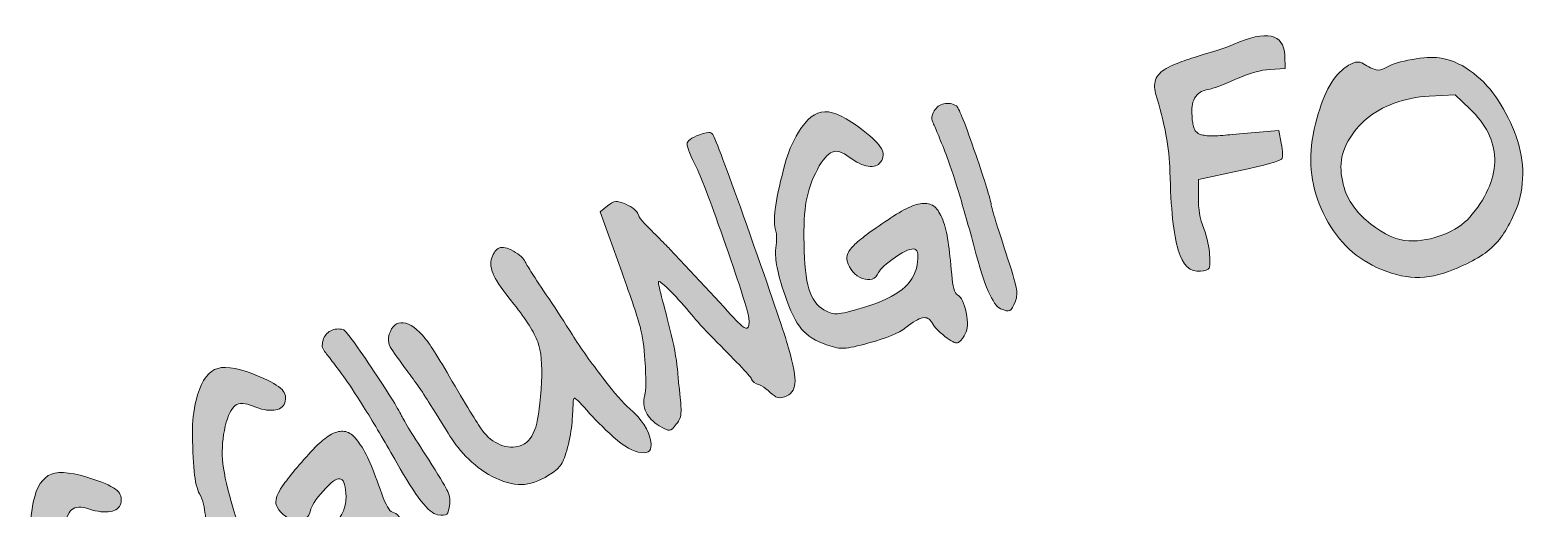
# Model space of a CAD drawing. Header units: inches. Extents: x -377 to 507, y -117 to 625.
# Drawn here: x -268.95 to -234.42, y 563.56 to 574.62 of the extents above; entities that cross this region are included whole.
import ezdxf

# ---------------------------------------------------------------- set-up
doc = ezdxf.new("R2010")
doc.units = ezdxf.units.IN
doc.header["$MEASUREMENT"] = 0
doc.layers.add('ENGRAVE', color=7, linetype='Continuous')

# ---------------------------------------------------------------- blocks, each defined once
blk = doc.blocks.new('block 263')
at = {"layer": 'ENGRAVE'}
h = blk.add_hatch(color=7, dxfattribs=at)
h.dxf.hatch_style = 2
edge = h.paths.add_edge_path()
edge.add_spline(control_points=[(-241.126, 574.285), (-240.353, 574.62), (-239.957, 574.536), (-239.937, 574.032), (-239.937, 574.032), (-239.927, 573.727), (-239.927, 573.727), (-239.927, 573.727), (-240.274, 573.703), (-240.274, 573.703), (-240.478, 573.696), (-240.745, 573.621), (-241.075, 573.478), (-241.405, 573.334), (-241.603, 573.258), (-241.67, 573.25), (-241.816, 573.233), (-241.925, 573.175), (-241.995, 573.076), (-242.066, 572.977), (-242.095, 572.846), (-242.081, 572.682), (-242.08, 572.62), (-242.077, 572.571), (-242.073, 572.534), (-242.068, 572.498), (-242.061, 572.459), (-242.05, 572.417), (-242.04, 572.376), (-242.031, 572.344), (-242.022, 572.323), (-242.014, 572.301), (-241.997, 572.278), (-241.972, 572.256), (-241.947, 572.233), (-241.924, 572.218), (-241.903, 572.209), (-241.882, 572.2), (-241.847, 572.191), (-241.797, 572.183), (-241.748, 572.174), (-241.703, 572.169), (-241.663, 572.168), (-241.623, 572.167), (-241.564, 572.169), (-241.485, 572.172), (-241.406, 572.176), (-241.331, 572.182), (-241.261, 572.19), (-241.191, 572.198), (-241.097, 572.206), (-240.978, 572.214), (-240.978, 572.214), (-240.076, 572.294), (-240.076, 572.294), (-240.076, 572.294), (-240.016, 572.003), (-240.016, 572.003), (-239.976, 571.803), (-239.974, 571.68), (-240.011, 571.633), (-240.048, 571.586), (-240.377, 571.495), (-240.998, 571.359), (-240.998, 571.359), (-241.929, 571.157), (-241.929, 571.157), (-241.929, 571.157), (-241.93, 570.731), (-241.93, 570.731), (-241.936, 570.491), (-241.896, 570.256), (-241.81, 570.025), (-241.723, 569.793), (-241.678, 569.59), (-241.674, 569.414), (-241.66, 569.245), (-241.664, 569.144), (-241.685, 569.11), (-241.707, 569.076), (-241.774, 569.052), (-241.886, 569.04), (-242.122, 569.012), (-242.293, 569.176), (-242.399, 569.529), (-242.506, 569.884), (-242.57, 570.489), (-242.59, 571.344), (-242.602, 571.883), (-242.712, 572.483), (-242.92, 573.147), (-242.959, 573.285), (-242.954, 573.403), (-242.906, 573.502), (-242.858, 573.602), (-242.765, 573.685), (-242.628, 573.753), (-242.491, 573.819), (-242.35, 573.877), (-242.205, 573.925), (-242.06, 573.973), (-241.879, 574.03), (-241.662, 574.095), (-241.446, 574.16), (-241.267, 574.223), (-241.126, 574.285)], knot_values=[0, 0, 0, 0, 1, 1, 1, 2, 2, 2, 3, 3, 3, 4, 4, 4, 5, 5, 5, 6, 6, 6, 7, 7, 7, 8, 8, 8, 9, 9, 9, 10, 10, 10, 11, 11, 11, 12, 12, 12, 13, 13, 13, 14, 14, 14, 15, 15, 15, 16, 16, 16, 17, 17, 17, 18, 18, 18, 19, 19, 19, 20, 20, 20, 21, 21, 21, 22, 22, 22, 23, 23, 23, 24, 24, 24, 25, 25, 25, 26, 26, 26, 27, 27, 27, 28, 28, 28, 29, 29, 29, 30, 30, 30, 31, 31, 31, 32, 32, 32, 33, 33, 33, 34, 34, 34, 35, 35, 35, 35], degree=3, periodic=1)
h = blk.add_hatch(color=7, dxfattribs=at)
h.dxf.hatch_style = 2
edge = h.paths.add_edge_path()
edge.add_spline(control_points=[(-237.579, 573.756), (-237.446, 573.829), (-237.251, 573.889), (-236.993, 573.936), (-236.735, 573.983), (-236.526, 573.995), (-236.367, 573.973), (-236.129, 573.943), (-235.893, 573.846), (-235.661, 573.683), (-235.429, 573.52), (-235.227, 573.316), (-235.056, 573.071), (-234.886, 572.827), (-234.743, 572.557), (-234.626, 572.262), (-234.51, 571.967), (-234.447, 571.676), (-234.435, 571.388), (-234.424, 571.1), (-234.461, 570.828), (-234.548, 570.57), (-234.706, 570.157), (-234.885, 569.85), (-235.083, 569.647), (-235.282, 569.444), (-235.598, 569.255), (-236.031, 569.08), (-236.342, 568.949), (-236.638, 568.888), (-236.918, 568.897), (-237.198, 568.906), (-237.496, 568.983), (-237.813, 569.129), (-238.353, 569.379), (-238.764, 569.795), (-239.043, 570.377), (-239.323, 570.96), (-239.402, 571.563), (-239.28, 572.19), (-239.138, 572.901), (-238.931, 573.387), (-238.659, 573.646), (-238.544, 573.752), (-238.444, 573.821), (-238.358, 573.852), (-238.271, 573.884), (-238.204, 573.885), (-238.154, 573.856), (-238.105, 573.827), (-238.052, 573.797), (-237.994, 573.765), (-237.937, 573.734), (-237.879, 573.71), (-237.822, 573.696), (-237.765, 573.681), (-237.684, 573.701), (-237.579, 573.756)], knot_values=[0, 0, 0, 0, 1, 1, 1, 2, 2, 2, 3, 3, 3, 4, 4, 4, 5, 5, 5, 6, 6, 6, 7, 7, 7, 8, 8, 8, 9, 9, 9, 10, 10, 10, 11, 11, 11, 12, 12, 12, 13, 13, 13, 14, 14, 14, 15, 15, 15, 16, 16, 16, 17, 17, 17, 18, 18, 18, 19, 19, 19, 19], degree=3, periodic=1)
edge = h.paths.add_edge_path()
edge.add_spline(control_points=[(-235.66, 572.797), (-235.66, 572.797), (-235.994, 573.115), (-235.994, 573.115), (-235.994, 573.115), (-236.595, 573.091), (-236.595, 573.091), (-236.883, 573.074), (-237.153, 573.019), (-237.406, 572.924), (-237.66, 572.829), (-237.872, 572.71), (-238.044, 572.564), (-238.217, 572.419), (-238.358, 572.25), (-238.469, 572.056), (-238.58, 571.862), (-238.636, 571.661), (-238.636, 571.452), (-238.637, 571.243), (-238.593, 571.03), (-238.506, 570.813), (-238.37, 570.519), (-238.147, 570.264), (-237.836, 570.048), (-237.525, 569.831), (-237.234, 569.728), (-236.964, 569.739), (-236.693, 569.749), (-236.433, 569.81), (-236.183, 569.921), (-235.933, 570.033), (-235.738, 570.179), (-235.599, 570.36), (-235.243, 570.797), (-235.07, 571.225), (-235.081, 571.642), (-235.092, 572.06), (-235.285, 572.445), (-235.66, 572.797)], knot_values=[0, 0, 0, 0, 1, 1, 1, 2, 2, 2, 3, 3, 3, 4, 4, 4, 5, 5, 5, 6, 6, 6, 7, 7, 7, 8, 8, 8, 9, 9, 9, 10, 10, 10, 11, 11, 11, 12, 12, 12, 13, 13, 13, 13], degree=3, periodic=1)
h = blk.add_hatch(color=7, dxfattribs=at)
h.dxf.hatch_style = 2
edge = h.paths.add_edge_path()
edge.add_spline(control_points=[(-248.039, 572.746), (-247.989, 572.833), (-247.915, 572.888), (-247.816, 572.91), (-247.716, 572.933), (-247.62, 572.917), (-247.527, 572.863), (-247.481, 572.838), (-247.345, 572.503), (-247.12, 571.857), (-246.896, 571.21), (-246.764, 570.791), (-246.726, 570.597), (-246.7, 570.457), (-246.585, 570.081), (-246.382, 569.468), (-246.25, 569.063), (-246.171, 568.799), (-246.146, 568.675), (-246.12, 568.551), (-246.126, 568.441), (-246.162, 568.346), (-246.21, 568.225), (-246.253, 568.154), (-246.292, 568.134), (-246.331, 568.113), (-246.402, 568.126), (-246.505, 568.172), (-246.685, 568.253), (-246.887, 568.719), (-247.109, 569.572), (-247.237, 570.058), (-247.361, 570.494), (-247.48, 570.881), (-247.6, 571.267), (-247.696, 571.554), (-247.767, 571.741), (-247.838, 571.927), (-247.902, 572.086), (-247.958, 572.218), (-248.014, 572.35), (-248.052, 572.44), (-248.071, 572.487), (-248.091, 572.535), (-248.099, 572.575), (-248.094, 572.608), (-248.09, 572.641), (-248.072, 572.687), (-248.039, 572.746)], knot_values=[0, 0, 0, 0, 1, 1, 1, 2, 2, 2, 3, 3, 3, 4, 4, 4, 5, 5, 5, 6, 6, 6, 7, 7, 7, 8, 8, 8, 9, 9, 9, 10, 10, 10, 11, 11, 11, 12, 12, 12, 13, 13, 13, 14, 14, 14, 15, 15, 15, 16, 16, 16, 16], degree=3, periodic=1)
h = blk.add_hatch(color=7, dxfattribs=at)
h.dxf.hatch_style = 2
edge = h.paths.add_edge_path()
edge.add_spline(control_points=[(-251.177, 572.255), (-250.988, 572.565), (-250.786, 572.724), (-250.571, 572.729), (-250.355, 572.733), (-250.06, 572.588), (-249.684, 572.295), (-249.46, 572.123), (-249.319, 571.984), (-249.26, 571.878), (-249.201, 571.771), (-249.206, 571.667), (-249.278, 571.565), (-249.336, 571.479), (-249.432, 571.445), (-249.566, 571.466), (-249.701, 571.487), (-249.847, 571.558), (-250.004, 571.678), (-250.161, 571.798), (-250.292, 571.838), (-250.397, 571.796), (-250.503, 571.754), (-250.618, 571.62), (-250.742, 571.392), (-250.868, 571.152), (-250.953, 570.908), (-250.998, 570.661), (-251.043, 570.414), (-251.061, 570.083), (-251.05, 569.67), (-251.044, 569.209), (-251.006, 568.862), (-250.935, 568.63), (-250.864, 568.397), (-250.749, 568.236), (-250.588, 568.146), (-250.47, 568.08), (-250.365, 568.05), (-250.273, 568.055), (-250.18, 568.06), (-249.98, 568.109), (-249.672, 568.201), (-249.267, 568.326), (-248.969, 568.466), (-248.778, 568.619), (-248.586, 568.772), (-248.472, 568.962), (-248.436, 569.189), (-248.396, 569.4), (-248.413, 569.52), (-248.489, 569.549), (-248.564, 569.577), (-248.712, 569.516), (-248.934, 569.366), (-249.156, 569.216), (-249.287, 569.097), (-249.327, 569.01), (-249.4, 568.855), (-249.526, 568.809), (-249.702, 568.874), (-249.878, 568.939), (-249.995, 569.075), (-250.053, 569.281), (-250.082, 569.384), (-250.031, 569.503), (-249.898, 569.637), (-249.766, 569.771), (-249.502, 569.969), (-249.107, 570.232), (-248.924, 570.354), (-248.768, 570.446), (-248.639, 570.509), (-248.51, 570.571), (-248.392, 570.604), (-248.284, 570.608), (-248.177, 570.612), (-248.09, 570.584), (-248.024, 570.527), (-247.958, 570.469), (-247.898, 570.37), (-247.844, 570.23), (-247.79, 570.09), (-247.748, 569.919), (-247.719, 569.72), (-247.689, 569.52), (-247.661, 569.269), (-247.635, 568.965), (-247.616, 568.689), (-247.572, 568.532), (-247.502, 568.492), (-247.412, 568.442), (-247.344, 568.305), (-247.3, 568.083), (-247.255, 567.861), (-247.262, 567.698), (-247.321, 567.594), (-247.391, 567.468), (-247.451, 567.399), (-247.5, 567.385), (-247.549, 567.371), (-247.646, 567.421), (-247.792, 567.532), (-247.937, 567.644), (-248.035, 567.748), (-248.086, 567.845), (-248.142, 567.941), (-248.216, 567.981), (-248.308, 567.963), (-248.4, 567.946), (-248.53, 567.87), (-248.697, 567.736), (-248.855, 567.609), (-249.139, 567.491), (-249.548, 567.383), (-249.82, 567.307), (-250.009, 567.266), (-250.116, 567.259), (-250.222, 567.253), (-250.354, 567.277), (-250.51, 567.333), (-250.776, 567.423), (-250.974, 567.546), (-251.106, 567.703), (-251.238, 567.859), (-251.368, 568.125), (-251.496, 568.499), (-251.581, 568.739), (-251.64, 568.949), (-251.672, 569.127), (-251.705, 569.305), (-251.716, 569.435), (-251.707, 569.517), (-251.697, 569.599), (-251.69, 569.684), (-251.686, 569.773), (-251.682, 569.863), (-251.691, 569.948), (-251.714, 570.029), (-251.775, 570.247), (-251.699, 570.749), (-251.485, 571.535), (-251.431, 571.762), (-251.328, 572.001), (-251.177, 572.255)], knot_values=[0, 0, 0, 0, 1, 1, 1, 2, 2, 2, 3, 3, 3, 4, 4, 4, 5, 5, 5, 6, 6, 6, 7, 7, 7, 8, 8, 8, 9, 9, 9, 10, 10, 10, 11, 11, 11, 12, 12, 12, 13, 13, 13, 14, 14, 14, 15, 15, 15, 16, 16, 16, 17, 17, 17, 18, 18, 18, 19, 19, 19, 20, 20, 20, 21, 21, 21, 22, 22, 22, 23, 23, 23, 24, 24, 24, 25, 25, 25, 26, 26, 26, 27, 27, 27, 28, 28, 28, 29, 29, 29, 30, 30, 30, 31, 31, 31, 32, 32, 32, 33, 33, 33, 34, 34, 34, 35, 35, 35, 36, 36, 36, 37, 37, 37, 38, 38, 38, 39, 39, 39, 40, 40, 40, 41, 41, 41, 42, 42, 42, 43, 43, 43, 44, 44, 44, 45, 45, 45, 46, 46, 46, 47, 47, 47, 48, 48, 48, 48], degree=3, periodic=1)
h = blk.add_hatch(color=7, dxfattribs=at)
h.dxf.hatch_style = 2
edge = h.paths.add_edge_path()
edge.add_spline(control_points=[(-253.753, 571.978), (-253.753, 572.053), (-253.658, 572.125), (-253.466, 572.194), (-253.339, 572.24), (-253.256, 572.258), (-253.216, 572.248), (-253.176, 572.238), (-253.14, 572.188), (-253.108, 572.098), (-252.96, 571.738), (-252.662, 570.921), (-252.214, 569.649), (-251.767, 568.376), (-251.5, 567.587), (-251.413, 567.282), (-251.296, 566.874), (-251.245, 566.594), (-251.259, 566.442), (-251.273, 566.29), (-251.354, 566.187), (-251.503, 566.133), (-251.582, 566.105), (-251.649, 566.106), (-251.702, 566.139), (-251.756, 566.169), (-251.815, 566.217), (-251.88, 566.281), (-251.945, 566.344), (-252.012, 566.388), (-252.08, 566.411), (-252.183, 566.446), (-252.244, 566.49), (-252.263, 566.544), (-252.28, 566.591), (-252.374, 566.701), (-252.544, 566.873), (-252.714, 567.046), (-252.914, 567.249), (-253.142, 567.482), (-253.37, 567.714), (-253.539, 567.9), (-253.65, 568.04), (-253.808, 568.23), (-253.968, 568.406), (-254.129, 568.57), (-254.29, 568.734), (-254.384, 568.811), (-254.411, 568.801), (-254.426, 568.796), (-254.403, 568.677), (-254.342, 568.448), (-254.28, 568.219), (-254.206, 567.927), (-254.12, 567.574), (-254.035, 567.221), (-253.984, 566.923), (-253.97, 566.683), (-253.96, 566.573), (-253.947, 566.447), (-253.932, 566.305), (-253.917, 566.163), (-253.907, 566.064), (-253.9, 566.006), (-253.895, 565.948), (-253.892, 565.883), (-253.893, 565.81), (-253.894, 565.738), (-253.903, 565.681), (-253.921, 565.639), (-253.939, 565.596), (-253.966, 565.551), (-254.002, 565.501), (-254.071, 565.41), (-254.125, 565.364), (-254.163, 565.362), (-254.202, 565.36), (-254.279, 565.395), (-254.395, 565.467), (-254.54, 565.553), (-254.642, 565.657), (-254.701, 565.78), (-254.761, 565.902), (-254.772, 566.03), (-254.736, 566.163), (-254.702, 566.283), (-254.699, 566.558), (-254.727, 566.985), (-254.743, 567.279), (-254.781, 567.538), (-254.84, 567.759), (-254.899, 567.981), (-255.041, 568.402), (-255.265, 569.024), (-255.265, 569.024), (-255.766, 570.41), (-255.766, 570.41), (-255.766, 570.41), (-255.592, 570.553), (-255.592, 570.553), (-255.519, 570.615), (-255.456, 570.649), (-255.403, 570.653), (-255.351, 570.656), (-255.274, 570.635), (-255.173, 570.587), (-255.01, 570.52), (-254.912, 570.439), (-254.877, 570.343), (-254.858, 570.29), (-254.812, 570.224), (-254.739, 570.146), (-254.665, 570.067), (-254.566, 569.965), (-254.439, 569.84), (-254.313, 569.714), (-254.217, 569.618), (-254.151, 569.552), (-254.151, 569.552), (-253.111, 568.443), (-253.111, 568.443), (-252.81, 568.107), (-252.618, 567.9), (-252.535, 567.822), (-252.453, 567.744), (-252.396, 567.71), (-252.364, 567.722), (-252.322, 567.737), (-252.309, 567.817), (-252.325, 567.961), (-252.353, 568.137), (-252.53, 568.696), (-252.858, 569.637), (-253.186, 570.578), (-253.41, 571.173), (-253.53, 571.424), (-253.679, 571.718), (-253.753, 571.903), (-253.753, 571.978)], knot_values=[0, 0, 0, 0, 1, 1, 1, 2, 2, 2, 3, 3, 3, 4, 4, 4, 5, 5, 5, 6, 6, 6, 7, 7, 7, 8, 8, 8, 9, 9, 9, 10, 10, 10, 11, 11, 11, 12, 12, 12, 13, 13, 13, 14, 14, 14, 15, 15, 15, 16, 16, 16, 17, 17, 17, 18, 18, 18, 19, 19, 19, 20, 20, 20, 21, 21, 21, 22, 22, 22, 23, 23, 23, 24, 24, 24, 25, 25, 25, 26, 26, 26, 27, 27, 27, 28, 28, 28, 29, 29, 29, 30, 30, 30, 31, 31, 31, 32, 32, 32, 33, 33, 33, 34, 34, 34, 35, 35, 35, 36, 36, 36, 37, 37, 37, 38, 38, 38, 39, 39, 39, 40, 40, 40, 41, 41, 41, 42, 42, 42, 43, 43, 43, 44, 44, 44, 45, 45, 45, 46, 46, 46, 46], degree=3, periodic=1)
h = blk.add_hatch(color=7, dxfattribs=at)
h.dxf.hatch_style = 2
edge = h.paths.add_edge_path()
edge.add_spline(control_points=[(-258.27, 569.35), (-258.23, 569.467), (-258.171, 569.543), (-258.094, 569.578), (-258.022, 569.61), (-257.914, 569.586), (-257.769, 569.507), (-257.624, 569.426), (-257.532, 569.343), (-257.493, 569.255), (-257.47, 569.204), (-257.417, 569.116), (-257.336, 568.991), (-257.255, 568.867), (-257.124, 568.669), (-256.943, 568.398), (-256.761, 568.127), (-256.582, 567.851), (-256.406, 567.572), (-256.209, 567.259), (-255.973, 566.926), (-255.699, 566.573), (-255.425, 566.219), (-255.221, 565.983), (-255.086, 565.865), (-254.795, 565.618), (-254.631, 565.364), (-254.593, 565.102), (-254.56, 564.906), (-254.633, 564.821), (-254.811, 564.846), (-254.995, 564.868), (-255.209, 564.988), (-255.453, 565.206), (-255.697, 565.424), (-255.904, 565.631), (-256.073, 565.827), (-256.242, 566.023), (-256.34, 566.115), (-256.365, 566.104), (-256.381, 566.097), (-256.388, 566.059), (-256.388, 565.991), (-256.389, 565.923), (-256.395, 565.799), (-256.407, 565.62), (-256.419, 565.441), (-256.449, 565.248), (-256.498, 565.04), (-256.549, 564.838), (-256.598, 564.693), (-256.645, 564.607), (-256.693, 564.52), (-256.767, 564.445), (-256.868, 564.38), (-257.099, 564.22), (-257.313, 564.131), (-257.51, 564.113), (-257.706, 564.096), (-257.928, 564.143), (-258.177, 564.253), (-258.407, 564.366), (-258.614, 564.512), (-258.798, 564.693), (-258.982, 564.873), (-259.128, 565.051), (-259.236, 565.229), (-259.344, 565.406), (-259.496, 565.65), (-259.692, 565.961), (-259.888, 566.272), (-260.078, 566.547), (-260.26, 566.786), (-260.477, 567.072), (-260.601, 567.252), (-260.634, 567.324), (-260.666, 567.396), (-260.668, 567.482), (-260.639, 567.582), (-260.578, 567.776), (-260.47, 567.865), (-260.314, 567.849), (-260.158, 567.833), (-259.988, 567.711), (-259.805, 567.485), (-259.696, 567.354), (-259.467, 566.987), (-259.117, 566.384), (-258.766, 565.78), (-258.544, 565.422), (-258.45, 565.31), (-258.319, 565.158), (-258.173, 565.057), (-258.011, 565.007), (-257.849, 564.956), (-257.698, 564.962), (-257.559, 565.025), (-257.42, 565.088), (-257.318, 565.225), (-257.253, 565.438), (-257.188, 565.65), (-257.144, 565.996), (-257.12, 566.478), (-257.097, 566.879), (-257.126, 567.19), (-257.207, 567.409), (-257.288, 567.63), (-257.472, 567.921), (-257.758, 568.28), (-257.994, 568.57), (-258.149, 568.791), (-258.221, 568.944), (-258.294, 569.097), (-258.309, 569.232), (-258.27, 569.35)], knot_values=[0, 0, 0, 0, 1, 1, 1, 2, 2, 2, 3, 3, 3, 4, 4, 4, 5, 5, 5, 6, 6, 6, 7, 7, 7, 8, 8, 8, 9, 9, 9, 10, 10, 10, 11, 11, 11, 12, 12, 12, 13, 13, 13, 14, 14, 14, 15, 15, 15, 16, 16, 16, 17, 17, 17, 18, 18, 18, 19, 19, 19, 20, 20, 20, 21, 21, 21, 22, 22, 22, 23, 23, 23, 24, 24, 24, 25, 25, 25, 26, 26, 26, 27, 27, 27, 28, 28, 28, 29, 29, 29, 30, 30, 30, 31, 31, 31, 32, 32, 32, 33, 33, 33, 34, 34, 34, 35, 35, 35, 36, 36, 36, 37, 37, 37, 38, 38, 38, 38], degree=3, periodic=1)
h = blk.add_hatch(color=7, dxfattribs=at)
h.dxf.hatch_style = 2
edge = h.paths.add_edge_path()
edge.add_spline(control_points=[(-262.168, 567.447), (-262.141, 567.543), (-262.083, 567.615), (-261.993, 567.662), (-261.903, 567.708), (-261.806, 567.717), (-261.702, 567.689), (-261.651, 567.676), (-261.436, 567.387), (-261.054, 566.819), (-260.673, 566.25), (-260.44, 565.877), (-260.353, 565.699), (-260.293, 565.571), (-260.087, 565.236), (-259.735, 564.694), (-259.505, 564.337), (-259.362, 564.101), (-259.306, 563.986), (-259.25, 563.873), (-259.228, 563.765), (-259.239, 563.664), (-259.254, 563.534), (-259.278, 563.456), (-259.311, 563.426), (-259.343, 563.396), (-259.415, 563.391), (-259.526, 563.41), (-259.721, 563.442), (-260.034, 563.842), (-260.465, 564.611), (-260.712, 565.048), (-260.942, 565.439), (-261.155, 565.783), (-261.369, 566.127), (-261.534, 566.38), (-261.65, 566.542), (-261.766, 566.704), (-261.868, 566.842), (-261.956, 566.956), (-262.043, 567.069), (-262.103, 567.147), (-262.134, 567.188), (-262.165, 567.229), (-262.182, 567.266), (-262.187, 567.299), (-262.191, 567.331), (-262.185, 567.381), (-262.168, 567.447)], knot_values=[0, 0, 0, 0, 1, 1, 1, 2, 2, 2, 3, 3, 3, 4, 4, 4, 5, 5, 5, 6, 6, 6, 7, 7, 7, 8, 8, 8, 9, 9, 9, 10, 10, 10, 11, 11, 11, 12, 12, 12, 13, 13, 13, 14, 14, 14, 15, 15, 15, 16, 16, 16, 16], degree=3, periodic=1)
h = blk.add_hatch(color=7, dxfattribs=at)
h.dxf.hatch_style = 2
edge = h.paths.add_edge_path()
edge.add_spline(control_points=[(-265.069, 566.184), (-264.965, 566.532), (-264.809, 566.736), (-264.602, 566.795), (-264.394, 566.854), (-264.072, 566.789), (-263.635, 566.6), (-263.375, 566.49), (-263.203, 566.392), (-263.118, 566.303), (-263.034, 566.215), (-263.014, 566.112), (-263.057, 565.996), (-263.091, 565.898), (-263.176, 565.841), (-263.311, 565.828), (-263.447, 565.814), (-263.606, 565.845), (-263.788, 565.922), (-263.97, 565.998), (-264.107, 566.004), (-264.199, 565.937), (-264.291, 565.87), (-264.368, 565.711), (-264.43, 565.459), (-264.491, 565.194), (-264.512, 564.937), (-264.493, 564.686), (-264.474, 564.436), (-264.408, 564.112), (-264.294, 563.715), (-264.171, 563.27), (-264.046, 562.944), (-263.919, 562.737), (-263.792, 562.531), (-263.639, 562.404), (-263.462, 562.357), (-263.331, 562.323), (-263.221, 562.32), (-263.133, 562.348), (-263.045, 562.377), (-262.864, 562.475), (-262.589, 562.642), (-262.229, 562.865), (-261.975, 563.075), (-261.829, 563.272), (-261.682, 563.468), (-261.62, 563.681), (-261.643, 563.91), (-261.656, 564.124), (-261.704, 564.236), (-261.784, 564.244), (-261.864, 564.253), (-261.993, 564.157), (-262.169, 563.956), (-262.346, 563.754), (-262.442, 563.606), (-262.459, 563.512), (-262.491, 563.343), (-262.601, 563.267), (-262.788, 563.286), (-262.975, 563.304), (-263.123, 563.405), (-263.231, 563.59), (-263.285, 563.683), (-263.265, 563.811), (-263.17, 563.974), (-263.076, 564.137), (-262.871, 564.395), (-262.555, 564.75), (-262.408, 564.914), (-262.281, 565.042), (-262.172, 565.135), (-262.063, 565.228), (-261.957, 565.291), (-261.854, 565.321), (-261.751, 565.352), (-261.66, 565.347), (-261.582, 565.309), (-261.503, 565.269), (-261.42, 565.189), (-261.333, 565.066), (-261.245, 564.945), (-261.162, 564.79), (-261.083, 564.604), (-261.003, 564.419), (-260.913, 564.182), (-260.811, 563.896), (-260.723, 563.633), (-260.64, 563.492), (-260.563, 563.472), (-260.463, 563.445), (-260.363, 563.33), (-260.264, 563.127), (-260.164, 562.923), (-260.13, 562.764), (-260.161, 562.648), (-260.197, 562.509), (-260.237, 562.427), (-260.281, 562.401), (-260.325, 562.376), (-260.431, 562.398), (-260.6, 562.469), (-260.77, 562.54), (-260.891, 562.617), (-260.964, 562.698), (-261.043, 562.776), (-261.124, 562.796), (-261.209, 562.756), (-261.294, 562.717), (-261.4, 562.611), (-261.528, 562.438), (-261.649, 562.275), (-261.894, 562.09), (-262.262, 561.881), (-262.506, 561.739), (-262.679, 561.651), (-262.78, 561.618), (-262.882, 561.585), (-263.015, 561.576), (-263.18, 561.59), (-263.46, 561.61), (-263.683, 561.679), (-263.85, 561.797), (-264.017, 561.916), (-264.21, 562.139), (-264.429, 562.469), (-264.572, 562.68), (-264.681, 562.868), (-264.758, 563.032), (-264.834, 563.196), (-264.878, 563.32), (-264.89, 563.401), (-264.902, 563.483), (-264.916, 563.567), (-264.935, 563.655), (-264.953, 563.742), (-264.984, 563.822), (-265.026, 563.895), (-265.14, 564.09), (-265.193, 564.595), (-265.185, 565.41), (-265.19, 565.642), (-265.151, 565.9), (-265.069, 566.184)], knot_values=[0, 0, 0, 0, 1, 1, 1, 2, 2, 2, 3, 3, 3, 4, 4, 4, 5, 5, 5, 6, 6, 6, 7, 7, 7, 8, 8, 8, 9, 9, 9, 10, 10, 10, 11, 11, 11, 12, 12, 12, 13, 13, 13, 14, 14, 14, 15, 15, 15, 16, 16, 16, 17, 17, 17, 18, 18, 18, 19, 19, 19, 20, 20, 20, 21, 21, 21, 22, 22, 22, 23, 23, 23, 24, 24, 24, 25, 25, 25, 26, 26, 26, 27, 27, 27, 28, 28, 28, 29, 29, 29, 30, 30, 30, 31, 31, 31, 32, 32, 32, 33, 33, 33, 34, 34, 34, 35, 35, 35, 36, 36, 36, 37, 37, 37, 38, 38, 38, 39, 39, 39, 40, 40, 40, 41, 41, 41, 42, 42, 42, 43, 43, 43, 44, 44, 44, 45, 45, 45, 46, 46, 46, 47, 47, 47, 48, 48, 48, 48], degree=3, periodic=1)
h = blk.add_hatch(color=7, dxfattribs=at)
h.dxf.hatch_style = 2
edge = h.paths.add_edge_path()
edge.add_spline(control_points=[(-268.868, 563.704), (-268.792, 564.059), (-268.652, 564.274), (-268.45, 564.349), (-268.248, 564.423), (-267.922, 564.384), (-267.471, 564.228), (-267.203, 564.14), (-267.024, 564.054), (-266.933, 563.973), (-266.843, 563.891), (-266.814, 563.79), (-266.848, 563.671), (-266.875, 563.571), (-266.955, 563.508), (-267.089, 563.484), (-267.223, 563.46), (-267.384, 563.478), (-267.572, 563.541), (-267.759, 563.604), (-267.896, 563.598), (-267.982, 563.525), (-268.069, 563.451), (-268.133, 563.286), (-268.176, 563.031), (-268.216, 562.762), (-268.217, 562.504), (-268.179, 562.255), (-268.141, 562.007), (-268.05, 561.689), (-267.905, 561.302), (-267.749, 560.868), (-267.599, 560.553), (-267.457, 560.356), (-267.314, 560.159), (-267.152, 560.045), (-266.971, 560.012), (-266.838, 559.988), (-266.728, 559.994), (-266.643, 560.029), (-266.557, 560.064), (-266.384, 560.175), (-266.123, 560.363), (-265.781, 560.614), (-265.545, 560.842), (-265.414, 561.05), (-265.283, 561.257), (-265.237, 561.474), (-265.277, 561.7), (-265.307, 561.913), (-265.363, 562.02), (-265.444, 562.023), (-265.525, 562.025), (-265.645, 561.92), (-265.806, 561.705), (-265.967, 561.491), (-266.051, 561.336), (-266.061, 561.24), (-266.08, 561.069), (-266.183, 560.985), (-266.371, 560.99), (-266.559, 560.993), (-266.714, 561.083), (-266.836, 561.26), (-266.897, 561.348), (-266.887, 561.476), (-266.805, 561.646), (-266.724, 561.816), (-266.539, 562.09), (-266.251, 562.468), (-266.118, 562.642), (-266.001, 562.78), (-265.899, 562.881), (-265.798, 562.982), (-265.697, 563.052), (-265.597, 563.091), (-265.496, 563.129), (-265.406, 563.132), (-265.324, 563.099), (-265.243, 563.066), (-265.154, 562.992), (-265.057, 562.878), (-264.961, 562.763), (-264.865, 562.615), (-264.772, 562.436), (-264.679, 562.257), (-264.571, 562.028), (-264.447, 561.75), (-264.339, 561.495), (-264.246, 561.361), (-264.167, 561.347), (-264.065, 561.328), (-263.957, 561.221), (-263.842, 561.026), (-263.727, 560.83), (-263.681, 560.674), (-263.702, 560.556), (-263.728, 560.415), (-263.762, 560.33), (-263.803, 560.301), (-263.845, 560.272), (-263.953, 560.286), (-264.127, 560.344), (-264.301, 560.402), (-264.428, 560.469), (-264.508, 560.544), (-264.592, 560.617), (-264.675, 560.63), (-264.756, 560.583), (-264.838, 560.537), (-264.935, 560.424), (-265.049, 560.241), (-265.158, 560.07), (-265.387, 559.867), (-265.738, 559.63), (-265.971, 559.469), (-266.136, 559.368), (-266.235, 559.328), (-266.333, 559.287), (-266.466, 559.267), (-266.632, 559.269), (-266.912, 559.267), (-267.14, 559.319), (-267.315, 559.424), (-267.491, 559.529), (-267.701, 559.737), (-267.944, 560.049), (-268.103, 560.249), (-268.227, 560.427), (-268.315, 560.585), (-268.404, 560.743), (-268.458, 560.863), (-268.476, 560.943), (-268.494, 561.023), (-268.515, 561.106), (-268.54, 561.192), (-268.565, 561.278), (-268.601, 561.355), (-268.65, 561.425), (-268.778, 561.611), (-268.87, 562.11), (-268.925, 562.923), (-268.948, 563.154), (-268.929, 563.415), (-268.868, 563.704)], knot_values=[0, 0, 0, 0, 1, 1, 1, 2, 2, 2, 3, 3, 3, 4, 4, 4, 5, 5, 5, 6, 6, 6, 7, 7, 7, 8, 8, 8, 9, 9, 9, 10, 10, 10, 11, 11, 11, 12, 12, 12, 13, 13, 13, 14, 14, 14, 15, 15, 15, 16, 16, 16, 17, 17, 17, 18, 18, 18, 19, 19, 19, 20, 20, 20, 21, 21, 21, 22, 22, 22, 23, 23, 23, 24, 24, 24, 25, 25, 25, 26, 26, 26, 27, 27, 27, 28, 28, 28, 29, 29, 29, 30, 30, 30, 31, 31, 31, 32, 32, 32, 33, 33, 33, 34, 34, 34, 35, 35, 35, 36, 36, 36, 37, 37, 37, 38, 38, 38, 39, 39, 39, 40, 40, 40, 41, 41, 41, 42, 42, 42, 43, 43, 43, 44, 44, 44, 45, 45, 45, 46, 46, 46, 47, 47, 47, 48, 48, 48, 48], degree=3, periodic=1)
at = {"layer": 'ENGRAVE', "lineweight": 0}
for points, knots in [([(-241.126, 574.285), (-240.353, 574.62), (-239.957, 574.536), (-239.937, 574.032), (-239.937, 574.032), (-239.927, 573.727), (-239.927, 573.727), (-239.927, 573.727), (-240.274, 573.703), (-240.274, 573.703), (-240.478, 573.696), (-240.745, 573.621), (-241.075, 573.478), (-241.405, 573.334), (-241.603, 573.258), (-241.67, 573.25), (-241.816, 573.233), (-241.925, 573.175), (-241.995, 573.076), (-242.066, 572.977), (-242.095, 572.846), (-242.081, 572.682), (-242.08, 572.62), (-242.077, 572.571), (-242.073, 572.534), (-242.068, 572.498), (-242.061, 572.459), (-242.05, 572.417), (-242.04, 572.376), (-242.031, 572.344), (-242.022, 572.323), (-242.014, 572.301), (-241.997, 572.278), (-241.972, 572.256), (-241.947, 572.233), (-241.924, 572.218), (-241.903, 572.209), (-241.882, 572.2), (-241.847, 572.191), (-241.797, 572.183), (-241.748, 572.174), (-241.703, 572.169), (-241.663, 572.168), (-241.623, 572.167), (-241.564, 572.169), (-241.485, 572.172), (-241.406, 572.176), (-241.331, 572.182), (-241.261, 572.19), (-241.191, 572.198), (-241.097, 572.206), (-240.978, 572.214), (-240.978, 572.214), (-240.076, 572.294), (-240.076, 572.294), (-240.076, 572.294), (-240.016, 572.003), (-240.016, 572.003), (-239.976, 571.803), (-239.974, 571.68), (-240.011, 571.633), (-240.048, 571.586), (-240.377, 571.495), (-240.998, 571.359), (-240.998, 571.359), (-241.929, 571.157), (-241.929, 571.157), (-241.929, 571.157), (-241.93, 570.731), (-241.93, 570.731), (-241.936, 570.491), (-241.896, 570.256), (-241.81, 570.025), (-241.723, 569.793), (-241.678, 569.59), (-241.674, 569.414), (-241.66, 569.245), (-241.664, 569.144), (-241.685, 569.11), (-241.707, 569.076), (-241.774, 569.052), (-241.886, 569.04), (-242.122, 569.012), (-242.293, 569.176), (-242.399, 569.529), (-242.506, 569.884), (-242.57, 570.489), (-242.59, 571.344), (-242.602, 571.883), (-242.712, 572.483), (-242.92, 573.147), (-242.959, 573.285), (-242.954, 573.403), (-242.906, 573.502), (-242.858, 573.602), (-242.765, 573.685), (-242.628, 573.753), (-242.491, 573.819), (-242.35, 573.877), (-242.205, 573.925), (-242.06, 573.973), (-241.879, 574.03), (-241.662, 574.095), (-241.446, 574.16), (-241.267, 574.223), (-241.126, 574.285)], [0, 0, 0, 0, 1, 1, 1, 2, 2, 2, 3, 3, 3, 4, 4, 4, 5, 5, 5, 6, 6, 6, 7, 7, 7, 8, 8, 8, 9, 9, 9, 10, 10, 10, 11, 11, 11, 12, 12, 12, 13, 13, 13, 14, 14, 14, 15, 15, 15, 16, 16, 16, 17, 17, 17, 18, 18, 18, 19, 19, 19, 20, 20, 20, 21, 21, 21, 22, 22, 22, 23, 23, 23, 24, 24, 24, 25, 25, 25, 26, 26, 26, 27, 27, 27, 28, 28, 28, 29, 29, 29, 30, 30, 30, 31, 31, 31, 32, 32, 32, 33, 33, 33, 34, 34, 34, 35, 35, 35, 35]), ([(-237.579, 573.756), (-237.446, 573.829), (-237.251, 573.889), (-236.993, 573.936), (-236.735, 573.983), (-236.526, 573.995), (-236.367, 573.973), (-236.129, 573.943), (-235.893, 573.846), (-235.661, 573.683), (-235.429, 573.52), (-235.227, 573.316), (-235.056, 573.071), (-234.886, 572.827), (-234.743, 572.557), (-234.626, 572.262), (-234.51, 571.967), (-234.447, 571.676), (-234.435, 571.388), (-234.424, 571.1), (-234.461, 570.828), (-234.548, 570.57), (-234.706, 570.157), (-234.885, 569.85), (-235.083, 569.647), (-235.282, 569.444), (-235.598, 569.255), (-236.031, 569.08), (-236.342, 568.949), (-236.638, 568.888), (-236.918, 568.897), (-237.198, 568.906), (-237.496, 568.983), (-237.813, 569.129), (-238.353, 569.379), (-238.764, 569.795), (-239.043, 570.377), (-239.323, 570.96), (-239.402, 571.563), (-239.28, 572.19), (-239.138, 572.901), (-238.931, 573.387), (-238.659, 573.646), (-238.544, 573.752), (-238.444, 573.821), (-238.358, 573.852), (-238.271, 573.884), (-238.204, 573.885), (-238.154, 573.856), (-238.105, 573.827), (-238.052, 573.797), (-237.994, 573.765), (-237.937, 573.734), (-237.879, 573.71), (-237.822, 573.696), (-237.765, 573.681), (-237.684, 573.701), (-237.579, 573.756)], [0, 0, 0, 0, 1, 1, 1, 2, 2, 2, 3, 3, 3, 4, 4, 4, 5, 5, 5, 6, 6, 6, 7, 7, 7, 8, 8, 8, 9, 9, 9, 10, 10, 10, 11, 11, 11, 12, 12, 12, 13, 13, 13, 14, 14, 14, 15, 15, 15, 16, 16, 16, 17, 17, 17, 18, 18, 18, 19, 19, 19, 19]), ([(-235.66, 572.797), (-235.66, 572.797), (-235.994, 573.115), (-235.994, 573.115), (-235.994, 573.115), (-236.595, 573.091), (-236.595, 573.091), (-236.883, 573.074), (-237.153, 573.019), (-237.406, 572.924), (-237.66, 572.829), (-237.872, 572.71), (-238.044, 572.564), (-238.217, 572.419), (-238.358, 572.25), (-238.469, 572.056), (-238.58, 571.862), (-238.636, 571.661), (-238.636, 571.452), (-238.637, 571.243), (-238.593, 571.03), (-238.506, 570.813), (-238.37, 570.519), (-238.147, 570.264), (-237.836, 570.048), (-237.525, 569.831), (-237.234, 569.728), (-236.964, 569.739), (-236.693, 569.749), (-236.433, 569.81), (-236.183, 569.921), (-235.933, 570.033), (-235.738, 570.179), (-235.599, 570.36), (-235.243, 570.797), (-235.07, 571.225), (-235.081, 571.642), (-235.092, 572.06), (-235.285, 572.445), (-235.66, 572.797)], [0, 0, 0, 0, 1, 1, 1, 2, 2, 2, 3, 3, 3, 4, 4, 4, 5, 5, 5, 6, 6, 6, 7, 7, 7, 8, 8, 8, 9, 9, 9, 10, 10, 10, 11, 11, 11, 12, 12, 12, 13, 13, 13, 13]), ([(-248.039, 572.746), (-247.989, 572.833), (-247.915, 572.888), (-247.816, 572.91), (-247.716, 572.933), (-247.62, 572.917), (-247.527, 572.863), (-247.481, 572.838), (-247.345, 572.503), (-247.12, 571.857), (-246.896, 571.21), (-246.764, 570.791), (-246.726, 570.597), (-246.7, 570.457), (-246.585, 570.081), (-246.382, 569.468), (-246.25, 569.063), (-246.171, 568.799), (-246.146, 568.675), (-246.12, 568.551), (-246.126, 568.441), (-246.162, 568.346), (-246.21, 568.225), (-246.253, 568.154), (-246.292, 568.134), (-246.331, 568.113), (-246.402, 568.126), (-246.505, 568.172), (-246.685, 568.253), (-246.887, 568.719), (-247.109, 569.572), (-247.237, 570.058), (-247.361, 570.494), (-247.48, 570.881), (-247.6, 571.267), (-247.696, 571.554), (-247.767, 571.741), (-247.838, 571.927), (-247.902, 572.086), (-247.958, 572.218), (-248.014, 572.35), (-248.052, 572.44), (-248.071, 572.487), (-248.091, 572.535), (-248.099, 572.575), (-248.094, 572.608), (-248.09, 572.641), (-248.072, 572.687), (-248.039, 572.746)], [0, 0, 0, 0, 1, 1, 1, 2, 2, 2, 3, 3, 3, 4, 4, 4, 5, 5, 5, 6, 6, 6, 7, 7, 7, 8, 8, 8, 9, 9, 9, 10, 10, 10, 11, 11, 11, 12, 12, 12, 13, 13, 13, 14, 14, 14, 15, 15, 15, 16, 16, 16, 16]), ([(-251.177, 572.255), (-250.988, 572.565), (-250.786, 572.724), (-250.571, 572.729), (-250.355, 572.733), (-250.06, 572.588), (-249.684, 572.295), (-249.46, 572.123), (-249.319, 571.984), (-249.26, 571.878), (-249.201, 571.771), (-249.206, 571.667), (-249.278, 571.565), (-249.336, 571.479), (-249.432, 571.445), (-249.566, 571.466), (-249.701, 571.487), (-249.847, 571.558), (-250.004, 571.678), (-250.161, 571.798), (-250.292, 571.838), (-250.397, 571.796), (-250.503, 571.754), (-250.618, 571.62), (-250.742, 571.392), (-250.868, 571.152), (-250.953, 570.908), (-250.998, 570.661), (-251.043, 570.414), (-251.061, 570.083), (-251.05, 569.67), (-251.044, 569.209), (-251.006, 568.862), (-250.935, 568.63), (-250.864, 568.397), (-250.749, 568.236), (-250.588, 568.146), (-250.47, 568.08), (-250.365, 568.05), (-250.273, 568.055), (-250.18, 568.06), (-249.98, 568.109), (-249.672, 568.201), (-249.267, 568.326), (-248.969, 568.466), (-248.778, 568.619), (-248.586, 568.772), (-248.472, 568.962), (-248.436, 569.189), (-248.396, 569.4), (-248.413, 569.52), (-248.489, 569.549), (-248.564, 569.577), (-248.712, 569.516), (-248.934, 569.366), (-249.156, 569.216), (-249.287, 569.097), (-249.327, 569.01), (-249.4, 568.855), (-249.526, 568.809), (-249.702, 568.874), (-249.878, 568.939), (-249.995, 569.075), (-250.053, 569.281), (-250.082, 569.384), (-250.031, 569.503), (-249.898, 569.637), (-249.766, 569.771), (-249.502, 569.969), (-249.107, 570.232), (-248.924, 570.354), (-248.768, 570.446), (-248.639, 570.509), (-248.51, 570.571), (-248.392, 570.604), (-248.284, 570.608), (-248.177, 570.612), (-248.09, 570.584), (-248.024, 570.527), (-247.958, 570.469), (-247.898, 570.37), (-247.844, 570.23), (-247.79, 570.09), (-247.748, 569.919), (-247.719, 569.72), (-247.689, 569.52), (-247.661, 569.269), (-247.635, 568.965), (-247.616, 568.689), (-247.572, 568.532), (-247.502, 568.492), (-247.412, 568.442), (-247.344, 568.305), (-247.3, 568.083), (-247.255, 567.861), (-247.262, 567.698), (-247.321, 567.594), (-247.391, 567.468), (-247.451, 567.399), (-247.5, 567.385), (-247.549, 567.371), (-247.646, 567.421), (-247.792, 567.532), (-247.937, 567.644), (-248.035, 567.748), (-248.086, 567.845), (-248.142, 567.941), (-248.216, 567.981), (-248.308, 567.963), (-248.4, 567.946), (-248.53, 567.87), (-248.697, 567.736), (-248.855, 567.609), (-249.139, 567.491), (-249.548, 567.383), (-249.82, 567.307), (-250.009, 567.266), (-250.116, 567.259), (-250.222, 567.253), (-250.354, 567.277), (-250.51, 567.333), (-250.776, 567.423), (-250.974, 567.546), (-251.106, 567.703), (-251.238, 567.859), (-251.368, 568.125), (-251.496, 568.499), (-251.581, 568.739), (-251.64, 568.949), (-251.672, 569.127), (-251.705, 569.305), (-251.716, 569.435), (-251.707, 569.517), (-251.697, 569.599), (-251.69, 569.684), (-251.686, 569.773), (-251.682, 569.863), (-251.691, 569.948), (-251.714, 570.029), (-251.775, 570.247), (-251.699, 570.749), (-251.485, 571.535), (-251.431, 571.762), (-251.328, 572.001), (-251.177, 572.255)], [0, 0, 0, 0, 1, 1, 1, 2, 2, 2, 3, 3, 3, 4, 4, 4, 5, 5, 5, 6, 6, 6, 7, 7, 7, 8, 8, 8, 9, 9, 9, 10, 10, 10, 11, 11, 11, 12, 12, 12, 13, 13, 13, 14, 14, 14, 15, 15, 15, 16, 16, 16, 17, 17, 17, 18, 18, 18, 19, 19, 19, 20, 20, 20, 21, 21, 21, 22, 22, 22, 23, 23, 23, 24, 24, 24, 25, 25, 25, 26, 26, 26, 27, 27, 27, 28, 28, 28, 29, 29, 29, 30, 30, 30, 31, 31, 31, 32, 32, 32, 33, 33, 33, 34, 34, 34, 35, 35, 35, 36, 36, 36, 37, 37, 37, 38, 38, 38, 39, 39, 39, 40, 40, 40, 41, 41, 41, 42, 42, 42, 43, 43, 43, 44, 44, 44, 45, 45, 45, 46, 46, 46, 47, 47, 47, 48, 48, 48, 48]), ([(-253.753, 571.978), (-253.753, 572.053), (-253.658, 572.125), (-253.466, 572.194), (-253.339, 572.24), (-253.256, 572.258), (-253.216, 572.248), (-253.176, 572.238), (-253.14, 572.188), (-253.108, 572.098), (-252.96, 571.738), (-252.662, 570.921), (-252.214, 569.649), (-251.767, 568.376), (-251.5, 567.587), (-251.413, 567.282), (-251.296, 566.874), (-251.245, 566.594), (-251.259, 566.442), (-251.273, 566.29), (-251.354, 566.187), (-251.503, 566.133), (-251.582, 566.105), (-251.649, 566.106), (-251.702, 566.139), (-251.756, 566.169), (-251.815, 566.217), (-251.88, 566.281), (-251.945, 566.344), (-252.012, 566.388), (-252.08, 566.411), (-252.183, 566.446), (-252.244, 566.49), (-252.263, 566.544), (-252.28, 566.591), (-252.374, 566.701), (-252.544, 566.873), (-252.714, 567.046), (-252.914, 567.249), (-253.142, 567.482), (-253.37, 567.714), (-253.539, 567.9), (-253.65, 568.04), (-253.808, 568.23), (-253.968, 568.406), (-254.129, 568.57), (-254.29, 568.734), (-254.384, 568.811), (-254.411, 568.801), (-254.426, 568.796), (-254.403, 568.677), (-254.342, 568.448), (-254.28, 568.219), (-254.206, 567.927), (-254.12, 567.574), (-254.035, 567.221), (-253.984, 566.923), (-253.97, 566.683), (-253.96, 566.573), (-253.947, 566.447), (-253.932, 566.305), (-253.917, 566.163), (-253.907, 566.064), (-253.9, 566.006), (-253.895, 565.948), (-253.892, 565.883), (-253.893, 565.81), (-253.894, 565.738), (-253.903, 565.681), (-253.921, 565.639), (-253.939, 565.596), (-253.966, 565.551), (-254.002, 565.501), (-254.071, 565.41), (-254.125, 565.364), (-254.163, 565.362), (-254.202, 565.36), (-254.279, 565.395), (-254.395, 565.467), (-254.54, 565.553), (-254.642, 565.657), (-254.701, 565.78), (-254.761, 565.902), (-254.772, 566.03), (-254.736, 566.163), (-254.702, 566.283), (-254.699, 566.558), (-254.727, 566.985), (-254.743, 567.279), (-254.781, 567.538), (-254.84, 567.759), (-254.899, 567.981), (-255.041, 568.402), (-255.265, 569.024), (-255.265, 569.024), (-255.766, 570.41), (-255.766, 570.41), (-255.766, 570.41), (-255.592, 570.553), (-255.592, 570.553), (-255.519, 570.615), (-255.456, 570.649), (-255.403, 570.653), (-255.351, 570.656), (-255.274, 570.635), (-255.173, 570.587), (-255.01, 570.52), (-254.912, 570.439), (-254.877, 570.343), (-254.858, 570.29), (-254.812, 570.224), (-254.739, 570.146), (-254.665, 570.067), (-254.566, 569.965), (-254.439, 569.84), (-254.313, 569.714), (-254.217, 569.618), (-254.151, 569.552), (-254.151, 569.552), (-253.111, 568.443), (-253.111, 568.443), (-252.81, 568.107), (-252.618, 567.9), (-252.535, 567.822), (-252.453, 567.744), (-252.396, 567.71), (-252.364, 567.722), (-252.322, 567.737), (-252.309, 567.817), (-252.325, 567.961), (-252.353, 568.137), (-252.53, 568.696), (-252.858, 569.637), (-253.186, 570.578), (-253.41, 571.173), (-253.53, 571.424), (-253.679, 571.718), (-253.753, 571.903), (-253.753, 571.978)], [0, 0, 0, 0, 1, 1, 1, 2, 2, 2, 3, 3, 3, 4, 4, 4, 5, 5, 5, 6, 6, 6, 7, 7, 7, 8, 8, 8, 9, 9, 9, 10, 10, 10, 11, 11, 11, 12, 12, 12, 13, 13, 13, 14, 14, 14, 15, 15, 15, 16, 16, 16, 17, 17, 17, 18, 18, 18, 19, 19, 19, 20, 20, 20, 21, 21, 21, 22, 22, 22, 23, 23, 23, 24, 24, 24, 25, 25, 25, 26, 26, 26, 27, 27, 27, 28, 28, 28, 29, 29, 29, 30, 30, 30, 31, 31, 31, 32, 32, 32, 33, 33, 33, 34, 34, 34, 35, 35, 35, 36, 36, 36, 37, 37, 37, 38, 38, 38, 39, 39, 39, 40, 40, 40, 41, 41, 41, 42, 42, 42, 43, 43, 43, 44, 44, 44, 45, 45, 45, 46, 46, 46, 46]), ([(-258.27, 569.35), (-258.23, 569.467), (-258.171, 569.543), (-258.094, 569.578), (-258.022, 569.61), (-257.914, 569.586), (-257.769, 569.507), (-257.624, 569.426), (-257.532, 569.343), (-257.493, 569.255), (-257.47, 569.204), (-257.417, 569.116), (-257.336, 568.991), (-257.255, 568.867), (-257.124, 568.669), (-256.943, 568.398), (-256.761, 568.127), (-256.582, 567.851), (-256.406, 567.572), (-256.209, 567.259), (-255.973, 566.926), (-255.699, 566.573), (-255.425, 566.219), (-255.221, 565.983), (-255.086, 565.865), (-254.795, 565.618), (-254.631, 565.364), (-254.593, 565.102), (-254.56, 564.906), (-254.633, 564.821), (-254.811, 564.846), (-254.995, 564.868), (-255.209, 564.988), (-255.453, 565.206), (-255.697, 565.424), (-255.904, 565.631), (-256.073, 565.827), (-256.242, 566.023), (-256.34, 566.115), (-256.365, 566.104), (-256.381, 566.097), (-256.388, 566.059), (-256.388, 565.991), (-256.389, 565.923), (-256.395, 565.799), (-256.407, 565.62), (-256.419, 565.441), (-256.449, 565.248), (-256.498, 565.04), (-256.549, 564.838), (-256.598, 564.693), (-256.645, 564.607), (-256.693, 564.52), (-256.767, 564.445), (-256.868, 564.38), (-257.099, 564.22), (-257.313, 564.131), (-257.51, 564.113), (-257.706, 564.096), (-257.928, 564.143), (-258.177, 564.253), (-258.407, 564.366), (-258.614, 564.512), (-258.798, 564.693), (-258.982, 564.873), (-259.128, 565.051), (-259.236, 565.229), (-259.344, 565.406), (-259.496, 565.65), (-259.692, 565.961), (-259.888, 566.272), (-260.078, 566.547), (-260.26, 566.786), (-260.477, 567.072), (-260.601, 567.252), (-260.634, 567.324), (-260.666, 567.396), (-260.668, 567.482), (-260.639, 567.582), (-260.578, 567.776), (-260.47, 567.865), (-260.314, 567.849), (-260.158, 567.833), (-259.988, 567.711), (-259.805, 567.485), (-259.696, 567.354), (-259.467, 566.987), (-259.117, 566.384), (-258.766, 565.78), (-258.544, 565.422), (-258.45, 565.31), (-258.319, 565.158), (-258.173, 565.057), (-258.011, 565.007), (-257.849, 564.956), (-257.698, 564.962), (-257.559, 565.025), (-257.42, 565.088), (-257.318, 565.225), (-257.253, 565.438), (-257.188, 565.65), (-257.144, 565.996), (-257.12, 566.478), (-257.097, 566.879), (-257.126, 567.19), (-257.207, 567.409), (-257.288, 567.63), (-257.472, 567.921), (-257.758, 568.28), (-257.994, 568.57), (-258.149, 568.791), (-258.221, 568.944), (-258.294, 569.097), (-258.309, 569.232), (-258.27, 569.35)], [0, 0, 0, 0, 1, 1, 1, 2, 2, 2, 3, 3, 3, 4, 4, 4, 5, 5, 5, 6, 6, 6, 7, 7, 7, 8, 8, 8, 9, 9, 9, 10, 10, 10, 11, 11, 11, 12, 12, 12, 13, 13, 13, 14, 14, 14, 15, 15, 15, 16, 16, 16, 17, 17, 17, 18, 18, 18, 19, 19, 19, 20, 20, 20, 21, 21, 21, 22, 22, 22, 23, 23, 23, 24, 24, 24, 25, 25, 25, 26, 26, 26, 27, 27, 27, 28, 28, 28, 29, 29, 29, 30, 30, 30, 31, 31, 31, 32, 32, 32, 33, 33, 33, 34, 34, 34, 35, 35, 35, 36, 36, 36, 37, 37, 37, 38, 38, 38, 38]), ([(-262.168, 567.447), (-262.141, 567.543), (-262.083, 567.615), (-261.993, 567.662), (-261.903, 567.708), (-261.806, 567.717), (-261.702, 567.689), (-261.651, 567.676), (-261.436, 567.387), (-261.054, 566.819), (-260.673, 566.25), (-260.44, 565.877), (-260.353, 565.699), (-260.293, 565.571), (-260.087, 565.236), (-259.735, 564.694), (-259.505, 564.337), (-259.362, 564.101), (-259.306, 563.986), (-259.25, 563.873), (-259.228, 563.765), (-259.239, 563.664), (-259.254, 563.534), (-259.278, 563.456), (-259.311, 563.426), (-259.343, 563.396), (-259.415, 563.391), (-259.526, 563.41), (-259.721, 563.442), (-260.034, 563.842), (-260.465, 564.611), (-260.712, 565.048), (-260.942, 565.439), (-261.155, 565.783), (-261.369, 566.127), (-261.534, 566.38), (-261.65, 566.542), (-261.766, 566.704), (-261.868, 566.842), (-261.956, 566.956), (-262.043, 567.069), (-262.103, 567.147), (-262.134, 567.188), (-262.165, 567.229), (-262.182, 567.266), (-262.187, 567.299), (-262.191, 567.331), (-262.185, 567.381), (-262.168, 567.447)], [0, 0, 0, 0, 1, 1, 1, 2, 2, 2, 3, 3, 3, 4, 4, 4, 5, 5, 5, 6, 6, 6, 7, 7, 7, 8, 8, 8, 9, 9, 9, 10, 10, 10, 11, 11, 11, 12, 12, 12, 13, 13, 13, 14, 14, 14, 15, 15, 15, 16, 16, 16, 16]), ([(-265.069, 566.184), (-264.965, 566.532), (-264.809, 566.736), (-264.602, 566.795), (-264.394, 566.854), (-264.072, 566.789), (-263.635, 566.6), (-263.375, 566.49), (-263.203, 566.392), (-263.118, 566.303), (-263.034, 566.215), (-263.014, 566.112), (-263.057, 565.996), (-263.091, 565.898), (-263.176, 565.841), (-263.311, 565.828), (-263.447, 565.814), (-263.606, 565.845), (-263.788, 565.922), (-263.97, 565.998), (-264.107, 566.004), (-264.199, 565.937), (-264.291, 565.87), (-264.368, 565.711), (-264.43, 565.459), (-264.491, 565.194), (-264.512, 564.937), (-264.493, 564.686), (-264.474, 564.436), (-264.408, 564.112), (-264.294, 563.715), (-264.171, 563.27), (-264.046, 562.944), (-263.919, 562.737), (-263.792, 562.531), (-263.639, 562.404), (-263.462, 562.357), (-263.331, 562.323), (-263.221, 562.32), (-263.133, 562.348), (-263.045, 562.377), (-262.864, 562.475), (-262.589, 562.642), (-262.229, 562.865), (-261.975, 563.075), (-261.829, 563.272), (-261.682, 563.468), (-261.62, 563.681), (-261.643, 563.91), (-261.656, 564.124), (-261.704, 564.236), (-261.784, 564.244), (-261.864, 564.253), (-261.993, 564.157), (-262.169, 563.956), (-262.346, 563.754), (-262.442, 563.606), (-262.459, 563.512), (-262.491, 563.343), (-262.601, 563.267), (-262.788, 563.286), (-262.975, 563.304), (-263.123, 563.405), (-263.231, 563.59), (-263.285, 563.683), (-263.265, 563.811), (-263.17, 563.974), (-263.076, 564.137), (-262.871, 564.395), (-262.555, 564.75), (-262.408, 564.914), (-262.281, 565.042), (-262.172, 565.135), (-262.063, 565.228), (-261.957, 565.291), (-261.854, 565.321), (-261.751, 565.352), (-261.66, 565.347), (-261.582, 565.309), (-261.503, 565.269), (-261.42, 565.189), (-261.333, 565.066), (-261.245, 564.945), (-261.162, 564.79), (-261.083, 564.604), (-261.003, 564.419), (-260.913, 564.182), (-260.811, 563.896), (-260.723, 563.633), (-260.64, 563.492), (-260.563, 563.472), (-260.463, 563.445), (-260.363, 563.33), (-260.264, 563.127), (-260.164, 562.923), (-260.13, 562.764), (-260.161, 562.648), (-260.197, 562.509), (-260.237, 562.427), (-260.281, 562.401), (-260.325, 562.376), (-260.431, 562.398), (-260.6, 562.469), (-260.77, 562.54), (-260.891, 562.617), (-260.964, 562.698), (-261.043, 562.776), (-261.124, 562.796), (-261.209, 562.756), (-261.294, 562.717), (-261.4, 562.611), (-261.528, 562.438), (-261.649, 562.275), (-261.894, 562.09), (-262.262, 561.881), (-262.506, 561.739), (-262.679, 561.651), (-262.78, 561.618), (-262.882, 561.585), (-263.015, 561.576), (-263.18, 561.59), (-263.46, 561.61), (-263.683, 561.679), (-263.85, 561.797), (-264.017, 561.916), (-264.21, 562.139), (-264.429, 562.469), (-264.572, 562.68), (-264.681, 562.868), (-264.758, 563.032), (-264.834, 563.196), (-264.878, 563.32), (-264.89, 563.401), (-264.902, 563.483), (-264.916, 563.567), (-264.935, 563.655), (-264.953, 563.742), (-264.984, 563.822), (-265.026, 563.895), (-265.14, 564.09), (-265.193, 564.595), (-265.185, 565.41), (-265.19, 565.642), (-265.151, 565.9), (-265.069, 566.184)], [0, 0, 0, 0, 1, 1, 1, 2, 2, 2, 3, 3, 3, 4, 4, 4, 5, 5, 5, 6, 6, 6, 7, 7, 7, 8, 8, 8, 9, 9, 9, 10, 10, 10, 11, 11, 11, 12, 12, 12, 13, 13, 13, 14, 14, 14, 15, 15, 15, 16, 16, 16, 17, 17, 17, 18, 18, 18, 19, 19, 19, 20, 20, 20, 21, 21, 21, 22, 22, 22, 23, 23, 23, 24, 24, 24, 25, 25, 25, 26, 26, 26, 27, 27, 27, 28, 28, 28, 29, 29, 29, 30, 30, 30, 31, 31, 31, 32, 32, 32, 33, 33, 33, 34, 34, 34, 35, 35, 35, 36, 36, 36, 37, 37, 37, 38, 38, 38, 39, 39, 39, 40, 40, 40, 41, 41, 41, 42, 42, 42, 43, 43, 43, 44, 44, 44, 45, 45, 45, 46, 46, 46, 47, 47, 47, 48, 48, 48, 48]), ([(-268.868, 563.704), (-268.792, 564.059), (-268.652, 564.274), (-268.45, 564.349), (-268.248, 564.423), (-267.922, 564.384), (-267.471, 564.228), (-267.203, 564.14), (-267.024, 564.054), (-266.933, 563.973), (-266.843, 563.891), (-266.814, 563.79), (-266.848, 563.671), (-266.875, 563.571), (-266.955, 563.508), (-267.089, 563.484), (-267.223, 563.46), (-267.384, 563.478), (-267.572, 563.541), (-267.759, 563.604), (-267.896, 563.598), (-267.982, 563.525), (-268.069, 563.451), (-268.133, 563.286), (-268.176, 563.031), (-268.216, 562.762), (-268.217, 562.504), (-268.179, 562.255), (-268.141, 562.007), (-268.05, 561.689), (-267.905, 561.302), (-267.749, 560.868), (-267.599, 560.553), (-267.457, 560.356), (-267.314, 560.159), (-267.152, 560.045), (-266.971, 560.012), (-266.838, 559.988), (-266.728, 559.994), (-266.643, 560.029), (-266.557, 560.064), (-266.384, 560.175), (-266.123, 560.363), (-265.781, 560.614), (-265.545, 560.842), (-265.414, 561.05), (-265.283, 561.257), (-265.237, 561.474), (-265.277, 561.7), (-265.307, 561.913), (-265.363, 562.02), (-265.444, 562.023), (-265.525, 562.025), (-265.645, 561.92), (-265.806, 561.705), (-265.967, 561.491), (-266.051, 561.336), (-266.061, 561.24), (-266.08, 561.069), (-266.183, 560.985), (-266.371, 560.99), (-266.559, 560.993), (-266.714, 561.083), (-266.836, 561.26), (-266.897, 561.348), (-266.887, 561.476), (-266.805, 561.646), (-266.724, 561.816), (-266.539, 562.09), (-266.251, 562.468), (-266.118, 562.642), (-266.001, 562.78), (-265.899, 562.881), (-265.798, 562.982), (-265.697, 563.052), (-265.597, 563.091), (-265.496, 563.129), (-265.406, 563.132), (-265.324, 563.099), (-265.243, 563.066), (-265.154, 562.992), (-265.057, 562.878), (-264.961, 562.763), (-264.865, 562.615), (-264.772, 562.436), (-264.679, 562.257), (-264.571, 562.028), (-264.447, 561.75), (-264.339, 561.495), (-264.246, 561.361), (-264.167, 561.347), (-264.065, 561.328), (-263.957, 561.221), (-263.842, 561.026), (-263.727, 560.83), (-263.681, 560.674), (-263.702, 560.556), (-263.728, 560.415), (-263.762, 560.33), (-263.803, 560.301), (-263.845, 560.272), (-263.953, 560.286), (-264.127, 560.344), (-264.301, 560.402), (-264.428, 560.469), (-264.508, 560.544), (-264.592, 560.617), (-264.675, 560.63), (-264.756, 560.583), (-264.838, 560.537), (-264.935, 560.424), (-265.049, 560.241), (-265.158, 560.07), (-265.387, 559.867), (-265.738, 559.63), (-265.971, 559.469), (-266.136, 559.368), (-266.235, 559.328), (-266.333, 559.287), (-266.466, 559.267), (-266.632, 559.269), (-266.912, 559.267), (-267.14, 559.319), (-267.315, 559.424), (-267.491, 559.529), (-267.701, 559.737), (-267.944, 560.049), (-268.103, 560.249), (-268.227, 560.427), (-268.315, 560.585), (-268.404, 560.743), (-268.458, 560.863), (-268.476, 560.943), (-268.494, 561.023), (-268.515, 561.106), (-268.54, 561.192), (-268.565, 561.278), (-268.601, 561.355), (-268.65, 561.425), (-268.778, 561.611), (-268.87, 562.11), (-268.925, 562.923), (-268.948, 563.154), (-268.929, 563.415), (-268.868, 563.704)], [0, 0, 0, 0, 1, 1, 1, 2, 2, 2, 3, 3, 3, 4, 4, 4, 5, 5, 5, 6, 6, 6, 7, 7, 7, 8, 8, 8, 9, 9, 9, 10, 10, 10, 11, 11, 11, 12, 12, 12, 13, 13, 13, 14, 14, 14, 15, 15, 15, 16, 16, 16, 17, 17, 17, 18, 18, 18, 19, 19, 19, 20, 20, 20, 21, 21, 21, 22, 22, 22, 23, 23, 23, 24, 24, 24, 25, 25, 25, 26, 26, 26, 27, 27, 27, 28, 28, 28, 29, 29, 29, 30, 30, 30, 31, 31, 31, 32, 32, 32, 33, 33, 33, 34, 34, 34, 35, 35, 35, 36, 36, 36, 37, 37, 37, 38, 38, 38, 39, 39, 39, 40, 40, 40, 41, 41, 41, 42, 42, 42, 43, 43, 43, 44, 44, 44, 45, 45, 45, 46, 46, 46, 47, 47, 47, 48, 48, 48, 48])]:
    blk.add_open_spline(points, degree=3, knots=knots, dxfattribs=at)

msp = doc.modelspace()

# ---------------------------------------------------------------- block references
at = {"layer": 'ENGRAVE'}
msp.add_blockref('block 263', (0, 0), dxfattribs=at)

doc.saveas('drawing.dxf')
